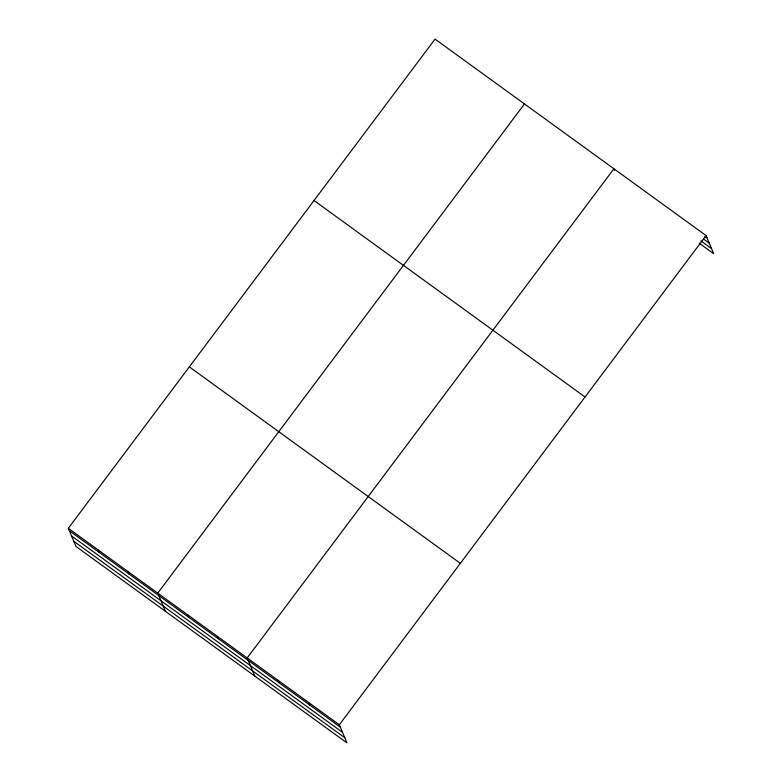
<?xml version="1.0" encoding="UTF-8"?>
<svg xmlns="http://www.w3.org/2000/svg" width="782" height="782" viewBox="0 0 782 782"><rect width="100%" height="100%" fill="white"/><g stroke="black" fill="none" stroke-linecap="round" stroke-linejoin="round"><path stroke-width="1.17" d="M68.317 528.3L339.339 724.767L346.964 742.9L75.942 546.432L68.317 528.3L435.036 39.1L706.058 235.568L713.683 253.7L699.284 243.261M524.478 103.938L157.749 593.137L165.373 611.26M339.339 724.767L706.058 235.568M705.168 236.614L707.084 238.002M703.507 239.009L709.264 243.182M700.946 240.866L711.503 248.52M314.022 200.534L585.044 397.002M189.332 366.866L460.354 563.333M69.334 530.734L340.365 727.201M71.514 535.914L342.536 732.382M73.762 541.252L344.784 737.719M614.593 170.398L613.919 168.775L247.19 657.965L254.815 676.098M308.626 702.5L309.643 704.934M277.903 680.232L278.93 682.666M217.376 636.353L218.403 638.786M187.563 614.75L188.589 617.184M127.945 571.525L128.962 573.959M98.131 549.912L99.148 552.346"/></g></svg>
